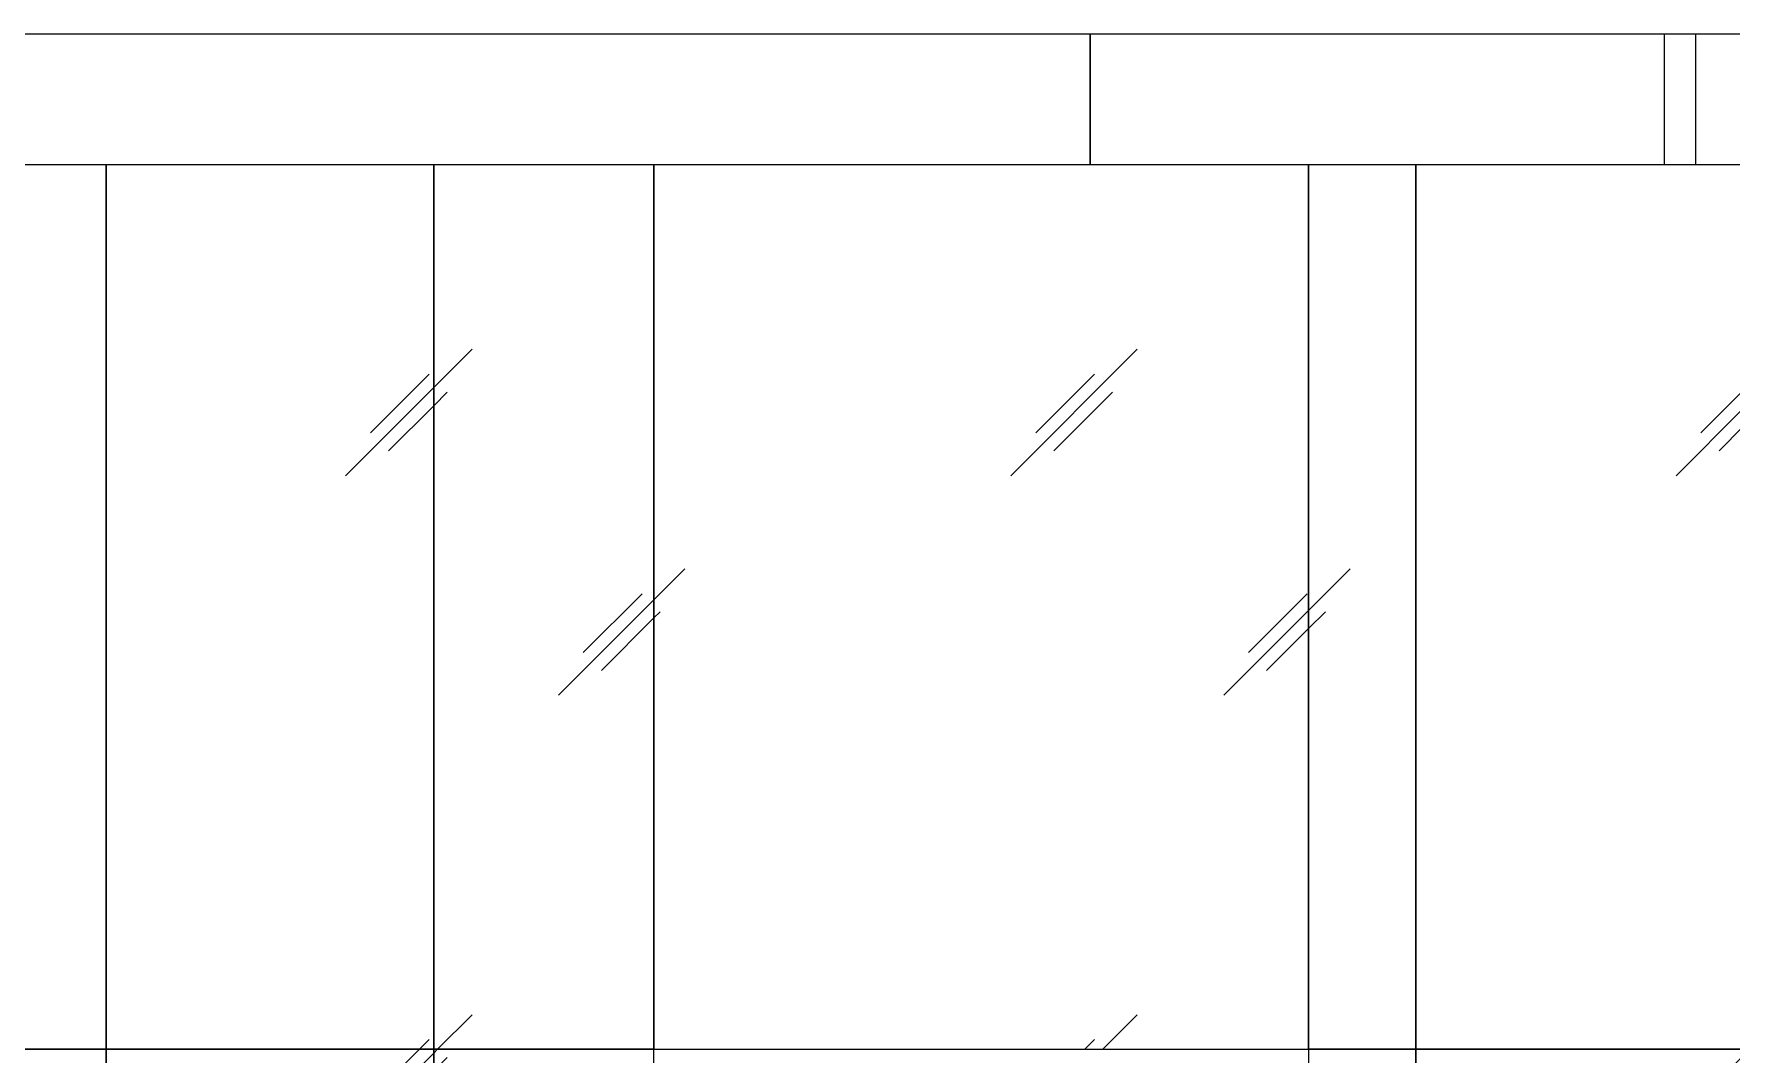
# Model space of a CAD drawing. Header units: millimetres. Extents: x -12680 to 112808, y -16580 to 93550.
# Drawn here: x 44051 to 49235, y 2185 to 5300 of the extents above; entities that cross this region are included whole.
import ezdxf

# ---------------------------------------------------------------- set-up
doc = ezdxf.new("R2010")
doc.units = ezdxf.units.MM
for name, color, linetype, lineweight in [('KINH', 152, 'Continuous', 5), ('NET CAT', 3, 'Continuous', 5), ('NET CATConcrete', 3, 'Continuous', 5), ('NET-CAT', 3, 'Continuous', 9)]:
    doc.layers.add(name, color=color, linetype=linetype, lineweight=lineweight)
pattern_1 = [(45, (43100.6, 40601.6), (0, 2032), [253.59, -2620.09]), (45, (43045.4, 40656.7), (0, 2032), [253.59, -2620.09]), (45, (42969.5, 40525.7), (0, 2032), [546.2, -2327.48]), (45, (41718.8, 41963), (0, 2032), [253.59, -2620.09]), (45, (41663.6, 42018.2), (0, 2032), [253.59, -2620.09]), (45, (41587.8, 41887.1), (0, 2032), [546.2, -2327.48])]

# ---------------------------------------------------------------- blocks, each defined once
blk = doc.blocks.new('System Panel - Glazed-V35-MẶT CẮT B-B')
at = {"layer": 'KINH'}
h = blk.add_hatch(dxfattribs=at)
h.set_pattern_fill('FP_5', color=256, style=0, pattern_type=2)
h.set_pattern_definition(pattern_1)
h.paths.add_polyline_path([(49271.9, 0), (49271.9, 2200), (48271.9, 2200), (48271.9, 0), (49197.4, 0)], flags=0)
at = {"layer": 'KINH', "color": 7}
for p, q in [((49271.9, 2200), (48271.9, 2200)), ((48271.9, 2200), (48271.9, 0)), ((49271.9, 0), (49271.9, 2200))]:
    blk.add_line(p, q, dxfattribs=at)
blk = doc.blocks.new('System Panel - Glazed-773112-MẶT CẮT B-B')
at = {"layer": 'KINH'}
h = blk.add_hatch(dxfattribs=at)
h.set_pattern_fill('FP_5', color=256, style=0, pattern_type=2)
h.set_pattern_definition(pattern_1)
h.paths.add_polyline_path([(48091.2, 0), (48271.9, 0), (48271.9, 2200), (47944.4, 2200), (47944.4, 0)], flags=0)
at = {"layer": 'KINH', "color": 7}
for p, q in [((48271.9, 2200), (47944.4, 2200)), ((47944.4, 2200), (47944.4, 0)), ((48271.9, 0), (48271.9, 2200))]:
    blk.add_line(p, q, dxfattribs=at)
blk = doc.blocks.new('System Panel - Glazed-537334-MẶT CẮT B-B')
at = {"layer": 'KINH'}
h = blk.add_hatch(dxfattribs=at)
h.set_pattern_fill('FP_5', color=256, style=0, pattern_type=2)
h.set_pattern_definition(pattern_1)
h.paths.add_polyline_path([(45789.3, 0), (45944.4, 0), (45944.4, 2200), (45271.9, 2200), (45271.9, 0), (45328.9, 0)], flags=0)
at = {"layer": 'KINH', "color": 7}
for p, q in [((45944.4, 2200), (45271.9, 2200)), ((45271.9, 2200), (45271.9, 0)), ((45944.4, 0), (45944.4, 2200))]:
    blk.add_line(p, q, dxfattribs=at)
blk = doc.blocks.new('System Panel - Glazed-V36-MẶT CẮT B-B')
at = {"layer": 'KINH'}
h = blk.add_hatch(dxfattribs=at)
h.set_pattern_fill('FP_5', color=256, style=0, pattern_type=2)
h.set_pattern_definition(pattern_1)
h.paths.add_polyline_path([(44868.5, 0), (45271.9, 0), (45271.9, 2200), (44271.9, 2200), (44271.9, 0), (44408.1, 0)], flags=0)
at = {"layer": 'KINH', "color": 7}
for p, q in [((45271.9, 2200), (44271.9, 2200)), ((44271.9, 2200), (44271.9, 0)), ((45271.9, 0), (45271.9, 2200))]:
    blk.add_line(p, q, dxfattribs=at)
blk = doc.blocks.new('System Panel - Glazed-V37-MẶT CẮT B-B')
at = {"layer": 'KINH'}
h = blk.add_hatch(dxfattribs=at)
h.set_pattern_fill('FP_5', color=256, style=0, pattern_type=2)
h.set_pattern_definition(pattern_1)
h.paths.add_polyline_path([(44052.2, 0), (44271.9, 0), (44271.9, 2200), (43271.9, 2200), (43271.9, 0), (44051, 0)], flags=0)
at = {"layer": 'KINH', "color": 7}
for p, q in [((44271.9, 2200), (43271.9, 2200)), ((43271.9, 2200), (43271.9, 0)), ((44271.9, 0), (44271.9, 2200))]:
    blk.add_line(p, q, dxfattribs=at)
blk = doc.blocks.new('System Panel - Glazed-V44-MẶT CẮT B-B')
at = {"layer": 'KINH'}
h = blk.add_hatch(dxfattribs=at)
h.set_pattern_fill('FP_5', color=256, style=0, pattern_type=2)
h.set_pattern_definition(pattern_1)
h.paths.add_polyline_path([(48271.9, 2200), (49271.9, 2200), (49271.9, 4900), (48271.9, 4900), (48271.9, 3200)], flags=0)
at = {"layer": 'KINH', "color": 7}
for p, q in [((49271.9, 4900), (48271.9, 4900)), ((48271.9, 4900), (48271.9, 3200)), ((49271.9, 3200), (49271.9, 4900)), ((48271.9, 3200), (48271.9, 2200)), ((49271.9, 2200), (49271.9, 3200)), ((48271.9, 2200), (49271.9, 2200))]:
    blk.add_line(p, q, dxfattribs=at)
blk = doc.blocks.new('System Panel - Glazed-773113-MẶT CẮT B-B')
at = {"layer": 'KINH'}
h = blk.add_hatch(dxfattribs=at)
h.set_pattern_fill('FP_5', color=256, style=0, pattern_type=2)
h.set_pattern_definition(pattern_1)
h.paths.add_polyline_path([(48091.2, 2200), (48271.9, 2200), (48271.9, 4900), (47944.4, 4900), (47944.4, 2200)], flags=0)
at = {"layer": 'KINH', "color": 7}
for p, q in [((48271.9, 4900), (47944.4, 4900)), ((47944.4, 4900), (47944.4, 3200)), ((48271.9, 3200), (48271.9, 4900)), ((47944.4, 3200), (47944.4, 2200)), ((48271.9, 2200), (48271.9, 3200)), ((47944.4, 2200), (48271.9, 2200))]:
    blk.add_line(p, q, dxfattribs=at)
blk = doc.blocks.new('System Panel - Glazed-773114-MẶT CẮT B-B')
at = {"layer": 'KINH'}
h = blk.add_hatch(dxfattribs=at)
h.set_pattern_fill('FP_5', color=256, style=0, pattern_type=2)
h.set_pattern_definition(pattern_1)
h.paths.add_polyline_path([(45944.4, 2200), (47944.4, 2200), (47944.4, 4900), (45944.4, 4900), (45944.4, 3200)], flags=0)
at = {"layer": 'KINH', "color": 7}
for p, q in [((47944.4, 4900), (45944.4, 4900)), ((45944.4, 4900), (45944.4, 3200)), ((47944.4, 3200), (47944.4, 4900)), ((45944.4, 3200), (45944.4, 2200)), ((47944.4, 2200), (47944.4, 3200)), ((45944.4, 2200), (47944.4, 2200))]:
    blk.add_line(p, q, dxfattribs=at)
blk = doc.blocks.new('System Panel - Glazed-537337-MẶT CẮT B-B')
at = {"layer": 'KINH'}
h = blk.add_hatch(dxfattribs=at)
h.set_pattern_fill('FP_5', color=256, style=0, pattern_type=2)
h.set_pattern_definition(pattern_1)
h.paths.add_polyline_path([(45944.4, 2200), (45944.4, 4900), (45271.9, 4900), (45271.9, 2200)], flags=0)
at = {"layer": 'KINH', "color": 7}
for p, q in [((45944.4, 4900), (45271.9, 4900)), ((45271.9, 4900), (45271.9, 3200)), ((45944.4, 3200), (45944.4, 4900)), ((45271.9, 3200), (45271.9, 2200)), ((45944.4, 2200), (45944.4, 3200)), ((45271.9, 2200), (45944.4, 2200))]:
    blk.add_line(p, q, dxfattribs=at)
blk = doc.blocks.new('System Panel - Glazed-V45-MẶT CẮT B-B')
at = {"layer": 'KINH'}
h = blk.add_hatch(dxfattribs=at)
h.set_pattern_fill('FP_5', color=256, style=0, pattern_type=2)
h.set_pattern_definition(pattern_1)
h.paths.add_polyline_path([(44271.9, 2200), (45271.9, 2200), (45271.9, 4900), (44271.9, 4900), (44271.9, 3200)], flags=0)
at = {"layer": 'KINH', "color": 7}
for p, q in [((45271.9, 4900), (44271.9, 4900)), ((44271.9, 4900), (44271.9, 3200)), ((45271.9, 3200), (45271.9, 4900)), ((44271.9, 3200), (44271.9, 2200)), ((45271.9, 2200), (45271.9, 3200)), ((44271.9, 2200), (45271.9, 2200))]:
    blk.add_line(p, q, dxfattribs=at)
blk = doc.blocks.new('System Panel - Glazed-V46-MẶT CẮT B-B')
at = {"layer": 'KINH'}
h = blk.add_hatch(dxfattribs=at)
h.set_pattern_fill('FP_5', color=256, style=0, pattern_type=2)
h.set_pattern_definition(pattern_1)
h.paths.add_polyline_path([(43271.9, 2200), (44271.9, 2200), (44271.9, 4900), (43271.9, 4900), (43271.9, 3200)], flags=0)
at = {"layer": 'KINH', "color": 7}
for p, q in [((44271.9, 4900), (43271.9, 4900)), ((43271.9, 4900), (43271.9, 3200)), ((44271.9, 3200), (44271.9, 4900)), ((43271.9, 3200), (43271.9, 2200)), ((44271.9, 2200), (44271.9, 3200)), ((43271.9, 2200), (44271.9, 2200))]:
    blk.add_line(p, q, dxfattribs=at)
blk = doc.blocks.new('ALC1807-ASCENT PLAZA-TANG 1_2_rvt-1-MẶT CẮT B-B')
at = {"color": 250, "lineweight": 9}
for name in ['System Panel - Glazed-V46-MẶT CẮT B-B', 'System Panel - Glazed-V45-MẶT CẮT B-B', 'System Panel - Glazed-537337-MẶT CẮT B-B', 'System Panel - Glazed-773114-MẶT CẮT B-B', 'System Panel - Glazed-773113-MẶT CẮT B-B', 'System Panel - Glazed-V44-MẶT CẮT B-B', 'System Panel - Glazed-V37-MẶT CẮT B-B', 'System Panel - Glazed-V36-MẶT CẮT B-B', 'System Panel - Glazed-537334-MẶT CẮT B-B', 'System Panel - Glazed-773112-MẶT CẮT B-B', 'System Panel - Glazed-V35-MẶT CẮT B-B']:
    blk.add_blockref(name, (0, 0), dxfattribs=at)

msp = doc.modelspace()

# ---------------------------------------------------------------- linework, layer by layer
at = {"layer": 'NET CAT'}
for p, q in [((49031.8, 4900), (49031.8, 5300)), ((49127, 4900), (49127, 5300))]:
    msp.add_line(p, q, dxfattribs=at)
at = {"layer": 'NET CATConcrete'}
for p, q in [((47277.1, 5300), (47277.1, 4900)), ((47277.1, 4900), (47277.1, 5300))]:
    msp.add_line(p, q, dxfattribs=at)
at = {"layer": 'NET-CAT', "lineweight": 15}
msp.add_line((27950.5, 5300), (77213.6, 5300), dxfattribs=at)

# ---------------------------------------------------------------- block references
at = {"lineweight": 5}
msp.add_blockref('ALC1807-ASCENT PLAZA-TANG 1_2_rvt-1-MẶT CẮT B-B', (0, 0), dxfattribs=at)

doc.saveas('drawing.dxf')
